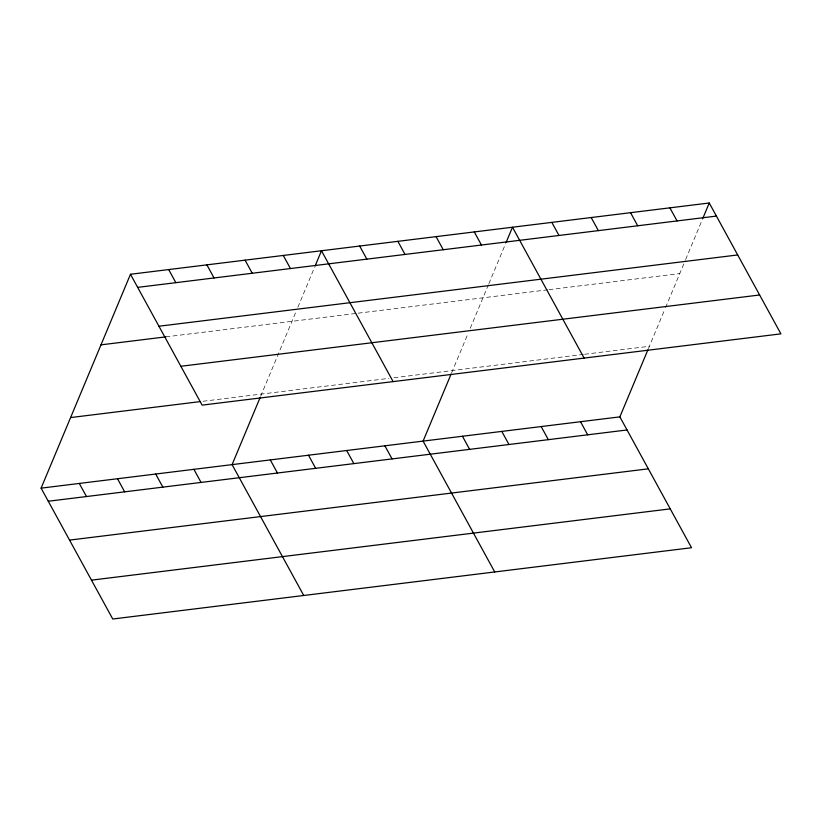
<?xml version="1.0" encoding="UTF-8"?>
<svg xmlns="http://www.w3.org/2000/svg" width="822" height="822" viewBox="0 0 822 822"><rect width="100%" height="100%" fill="white"/><g stroke="black" fill="none" stroke-linecap="round" stroke-linejoin="round"><path stroke-width="0.62" stroke-dasharray="4.11 3.08" d="M260.605 396.399L295.91 311.918M297.883 307.212L314.59 267.222M451.607 372.88L467.78 334.164M470.235 328.297L488.381 284.864M488.874 283.693L505.592 243.692M648.383 348.641L664.566 309.925M665.543 307.582L685.168 260.636M685.661 259.454L702.378 219.464M165.921 336.856L356.923 313.326M358.197 313.172L547.729 289.827M548.993 289.673L679.763 273.572M203.024 401.259L388.919 378.367M394.015 377.74L583.353 354.416M584.627 354.261L649.37 346.288"/><path stroke-width="1.23" d="M647.9 349.823L619.87 416.867L691.518 547.729L112.748 619.007L41.1 488.145L130.482 274.271L709.252 202.993L780.9 333.855L202.13 405.133L130.482 274.271M260.112 397.571L232.092 464.625L303.739 595.488M315.083 266.04L321.474 250.751L393.122 381.613M451.114 374.051L423.094 441.106L494.731 571.968M506.085 242.521L512.476 227.221L584.113 358.084M702.861 218.282L709.252 202.993M137.654 287.371L716.424 216.083M158.923 326.231L737.704 254.954M100.983 344.85L165.921 336.856M180.85 366.273L759.62 294.985M70.6 417.566L200.476 401.578M41.1 488.145L619.87 416.867M48.272 501.245L627.042 429.968M69.541 540.105L648.322 468.828M91.468 580.147L670.238 508.869M669.899 207.843L677.071 220.933M630.546 212.682L637.708 225.783M591.182 217.532L598.354 230.622M551.829 222.382L559.001 235.472M580.517 421.717L587.689 434.807M474.273 231.927L481.445 245.028M541.164 426.567L548.336 439.657M436.071 236.633L443.243 249.734M397.879 241.339L405.041 254.44M501.8 431.406L508.972 444.507M359.676 246.045L366.848 259.136M462.447 436.256L469.619 449.357M283.282 255.457L290.443 268.547M384.891 445.812L392.063 458.902M245.079 260.153L252.251 273.253M346.689 450.518L353.861 463.608M206.877 264.859L214.049 277.959M308.497 455.213L315.669 468.314M168.685 269.565L175.846 282.665M270.294 459.919L277.466 473.02M193.9 469.331L201.061 482.432M155.697 474.037L162.869 487.127M117.495 478.743L124.667 491.833M79.302 483.449L86.464 496.539"/></g></svg>
